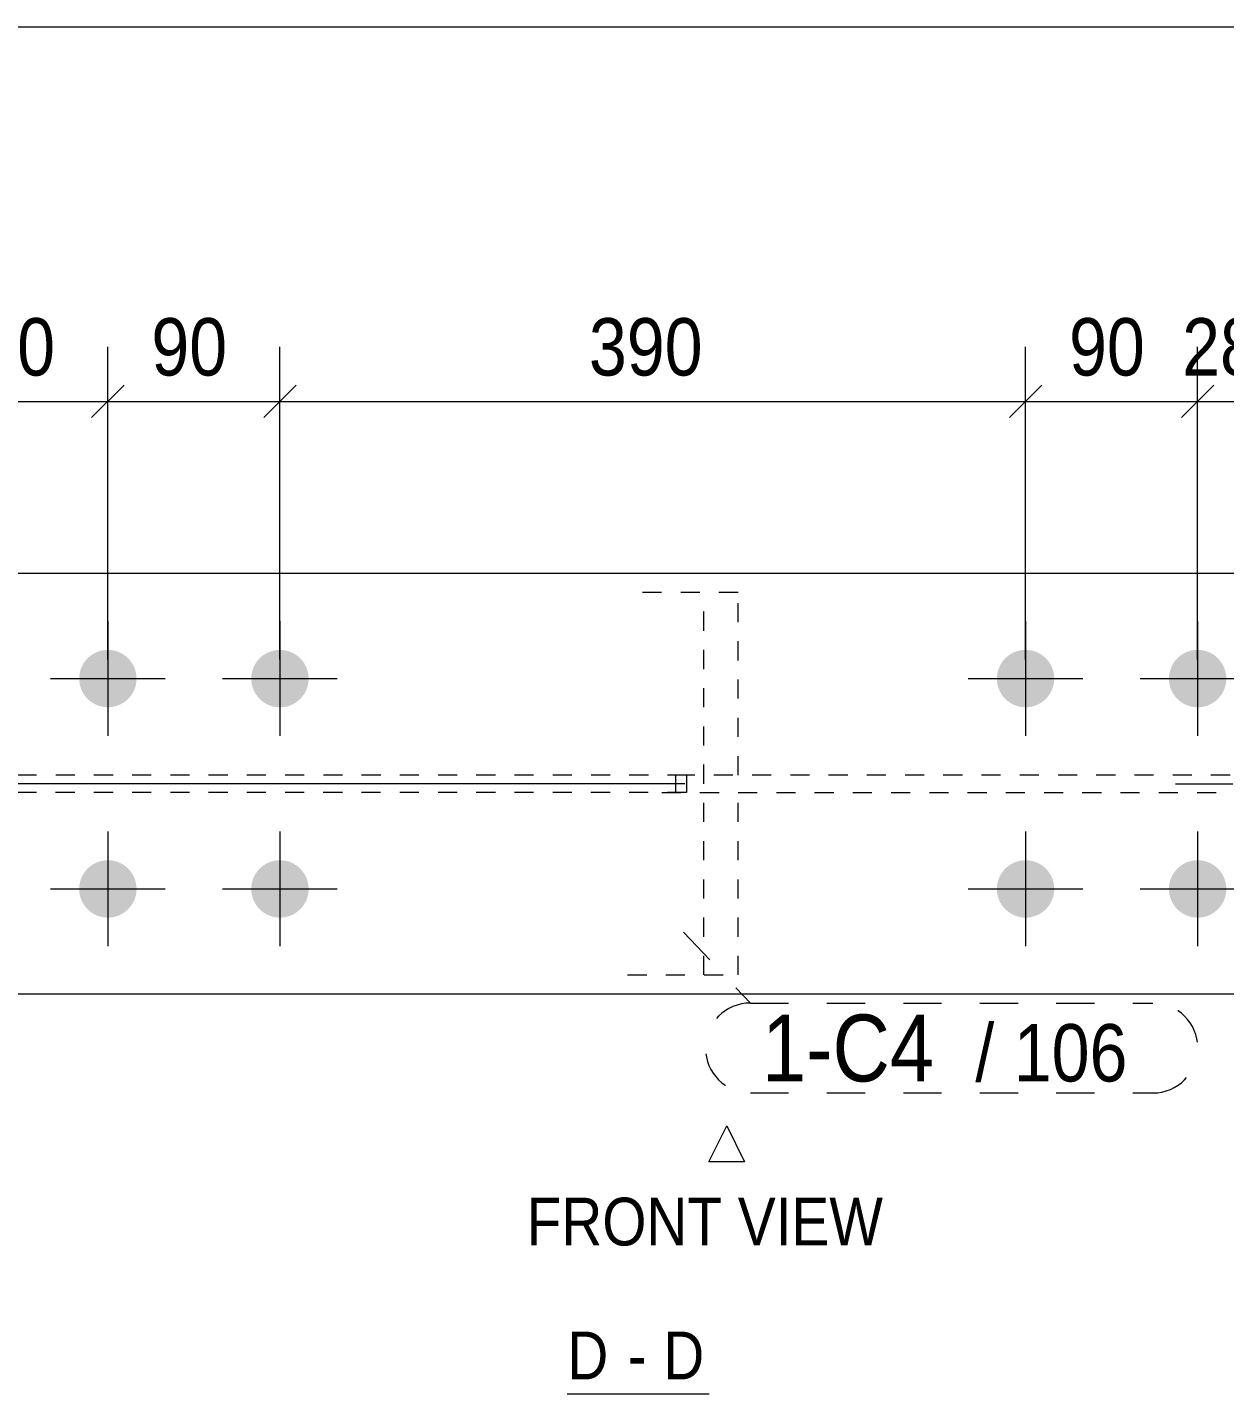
# Model space of a CAD drawing. Header units: millimetres. Extents: x 2 to 579, y 1 to 825.
# Drawn here: x 228.1 to 290.7, y 753.5 to 825 of the extents above; entities that cross this region are included whole.
import ezdxf

# ---------------------------------------------------------------- set-up
doc = ezdxf.new("R2010")
doc.units = ezdxf.units.MM
for name, pattern in [('XKITLINE00', [0]), ('XKITLINE01', [4, 1, -1, 1, -1]), ('XKITLINE02', [4, 2, -2]), ('XKITLINE03', [6, 3, -1, 1, -1])]:
    doc.linetypes.add(name, pattern=pattern)
for name, color, linetype, lineweight in [('Bolt', 3, 'Continuous', 0), ('Dimensions', 7, 'Continuous', 0), ('DrawingSheet', 5, 'Continuous', 0), ('OtherObjectType', 7, 'Continuous', 0), ('Part', 2, 'Continuous', 0), ('PartMark', 7, 'Continuous', 0)]:
    doc.layers.add(name, color=color, linetype=linetype, lineweight=lineweight)
doc.styles.add('ARIAL', font='ARIAL.TTF')

# ---------------------------------------------------------------- blocks, each defined once
blk = doc.blocks.new('*A59')
at = {"layer": 'Bolt'}
for points in [[(232.354, 792.439), (232.39, 792.438), (232.427, 792.436), (232.464, 792.433), (232.5, 792.429), (232.537, 792.424), (232.573, 792.418), (232.609, 792.411), (232.645, 792.403), (232.681, 792.395), (232.717, 792.386), (232.752, 792.375), (232.787, 792.364), (232.822, 792.352), (232.857, 792.339), (232.891, 792.326), (232.925, 792.311), (232.958, 792.296), (232.991, 792.28), (233.024, 792.263), (233.056, 792.245), (233.088, 792.226), (233.119, 792.207), (233.15, 792.187), (233.18, 792.166), (233.21, 792.145), (233.24, 792.122), (233.268, 792.099), (233.296, 792.076), (233.324, 792.051), (233.351, 792.026), (233.377, 792.001), (233.403, 791.974), (233.428, 791.947), (233.453, 791.92), (233.476, 791.891), (233.499, 791.863), (233.522, 791.833), (233.543, 791.804), (233.564, 791.773), (233.584, 791.742), (233.603, 791.711), (233.622, 791.679), (233.64, 791.647), (233.657, 791.614), (233.673, 791.581), (233.688, 791.548), (233.703, 791.514), (233.716, 791.48), (233.729, 791.445), (233.741, 791.41), (233.752, 791.375), (233.762, 791.34), (233.772, 791.304), (233.78, 791.268), (233.788, 791.232), (233.795, 791.196), (233.801, 791.16), (233.805, 791.123), (233.81, 791.087), (233.813, 791.05), (233.815, 791.013), (233.816, 790.977), (233.817, 790.94), (233.816, 790.903), (233.815, 790.866), (233.813, 790.829), (233.81, 790.793), (233.805, 790.756), (233.801, 790.72), (233.795, 790.683), (233.788, 790.647), (233.78, 790.611), (233.772, 790.575), (233.762, 790.54), (233.752, 790.504), (233.741, 790.469), (233.729, 790.435), (233.716, 790.4), (233.703, 790.366), (233.688, 790.332), (233.673, 790.299), (233.657, 790.265), (233.64, 790.233), (233.622, 790.2), (233.603, 790.169), (233.584, 790.137), (233.564, 790.106), (233.543, 790.076), (233.522, 790.046), (233.499, 790.017), (233.476, 789.988), (233.453, 789.96), (233.428, 789.933), (233.403, 789.906), (233.377, 789.879), (233.351, 789.853), (233.324, 789.828), (233.296, 789.804), (233.268, 789.78), (233.24, 789.757), (233.21, 789.735), (233.18, 789.713), (233.15, 789.693), (233.119, 789.673), (233.088, 789.653), (233.056, 789.635), (233.024, 789.617), (232.991, 789.6), (232.958, 789.584), (232.925, 789.569), (232.891, 789.554), (232.857, 789.54), (232.822, 789.528), (232.787, 789.516), (232.752, 789.504), (232.717, 789.494), (232.681, 789.485), (232.645, 789.476), (232.609, 789.469), (232.573, 789.462), (232.537, 789.456), (232.5, 789.451), (232.464, 789.447), (232.427, 789.444), (232.39, 789.442), (232.354, 789.44), (232.317, 789.44), (232.28, 789.44), (232.243, 789.442), (232.206, 789.444), (232.17, 789.447), (232.133, 789.451), (232.097, 789.456), (232.06, 789.462), (232.024, 789.469), (231.988, 789.476), (231.952, 789.485), (231.917, 789.494), (231.881, 789.504), (231.846, 789.516), (231.811, 789.528), (231.777, 789.54), (231.743, 789.554), (231.709, 789.569), (231.675, 789.584), (231.642, 789.6), (231.61, 789.617), (231.577, 789.635), (231.546, 789.653), (231.514, 789.673), (231.483, 789.693), (231.453, 789.713), (231.423, 789.735), (231.394, 789.757), (231.365, 789.78), (231.337, 789.804), (231.309, 789.828), (231.282, 789.853), (231.256, 789.879), (231.23, 789.906), (231.205, 789.933), (231.181, 789.96), (231.157, 789.988), (231.134, 790.017), (231.112, 790.046), (231.09, 790.076), (231.07, 790.106), (231.049, 790.137), (231.03, 790.169), (231.012, 790.2), (230.994, 790.233), (230.977, 790.265), (230.961, 790.299), (230.945, 790.332), (230.931, 790.366), (230.917, 790.4), (230.904, 790.435), (230.892, 790.469), (230.881, 790.504), (230.871, 790.54), (230.862, 790.575), (230.853, 790.611), (230.846, 790.647), (230.839, 790.683), (230.833, 790.72), (230.828, 790.756), (230.824, 790.793), (230.821, 790.829), (230.819, 790.866), (230.817, 790.903), (230.817, 790.94), (230.817, 790.977), (230.819, 791.013), (230.821, 791.05), (230.824, 791.087), (230.828, 791.123), (230.833, 791.16), (230.839, 791.196), (230.846, 791.232), (230.853, 791.268), (230.862, 791.304), (230.871, 791.34), (230.881, 791.375), (230.892, 791.41), (230.904, 791.445), (230.917, 791.48), (230.931, 791.514), (230.945, 791.548), (230.961, 791.581), (230.977, 791.614), (230.994, 791.647), (231.012, 791.679), (231.03, 791.711), (231.049, 791.742), (231.07, 791.773), (231.09, 791.804), (231.112, 791.833), (231.134, 791.863), (231.157, 791.891), (231.181, 791.92), (231.205, 791.947), (231.23, 791.974), (231.256, 792.001), (231.282, 792.026), (231.309, 792.051), (231.337, 792.076), (231.365, 792.099), (231.394, 792.122), (231.423, 792.145), (231.453, 792.166), (231.483, 792.187), (231.514, 792.207), (231.546, 792.226), (231.577, 792.245), (231.61, 792.263), (231.642, 792.28), (231.675, 792.296), (231.709, 792.311), (231.743, 792.326), (231.777, 792.339), (231.811, 792.352), (231.846, 792.364), (231.881, 792.375), (231.917, 792.386), (231.952, 792.395), (231.988, 792.403), (232.024, 792.411), (232.06, 792.418), (232.097, 792.424), (232.133, 792.429), (232.17, 792.433), (232.206, 792.436), (232.243, 792.438), (232.28, 792.439), (232.317, 792.44)], [(241.354, 792.439), (241.39, 792.438), (241.427, 792.436), (241.464, 792.433), (241.5, 792.429), (241.537, 792.424), (241.573, 792.418), (241.609, 792.411), (241.645, 792.403), (241.681, 792.395), (241.717, 792.386), (241.752, 792.375), (241.787, 792.364), (241.822, 792.352), (241.857, 792.339), (241.891, 792.326), (241.925, 792.311), (241.958, 792.296), (241.991, 792.28), (242.024, 792.263), (242.056, 792.245), (242.088, 792.226), (242.119, 792.207), (242.15, 792.187), (242.18, 792.166), (242.21, 792.145), (242.24, 792.122), (242.268, 792.099), (242.296, 792.076), (242.324, 792.051), (242.351, 792.026), (242.377, 792.001), (242.403, 791.974), (242.428, 791.947), (242.453, 791.92), (242.476, 791.891), (242.499, 791.863), (242.522, 791.833), (242.543, 791.804), (242.564, 791.773), (242.584, 791.742), (242.603, 791.711), (242.622, 791.679), (242.64, 791.647), (242.657, 791.614), (242.673, 791.581), (242.688, 791.548), (242.703, 791.514), (242.716, 791.48), (242.729, 791.445), (242.741, 791.41), (242.752, 791.375), (242.762, 791.34), (242.772, 791.304), (242.78, 791.268), (242.788, 791.232), (242.795, 791.196), (242.801, 791.16), (242.805, 791.123), (242.81, 791.087), (242.813, 791.05), (242.815, 791.013), (242.816, 790.977), (242.817, 790.94), (242.816, 790.903), (242.815, 790.866), (242.813, 790.829), (242.81, 790.793), (242.805, 790.756), (242.801, 790.72), (242.795, 790.683), (242.788, 790.647), (242.78, 790.611), (242.772, 790.575), (242.762, 790.54), (242.752, 790.504), (242.741, 790.469), (242.729, 790.435), (242.716, 790.4), (242.703, 790.366), (242.688, 790.332), (242.673, 790.299), (242.657, 790.265), (242.64, 790.233), (242.622, 790.2), (242.603, 790.169), (242.584, 790.137), (242.564, 790.106), (242.543, 790.076), (242.522, 790.046), (242.499, 790.017), (242.476, 789.988), (242.453, 789.96), (242.428, 789.933), (242.403, 789.906), (242.377, 789.879), (242.351, 789.853), (242.324, 789.828), (242.296, 789.804), (242.268, 789.78), (242.24, 789.757), (242.21, 789.735), (242.18, 789.713), (242.15, 789.693), (242.119, 789.673), (242.088, 789.653), (242.056, 789.635), (242.024, 789.617), (241.991, 789.6), (241.958, 789.584), (241.925, 789.569), (241.891, 789.554), (241.857, 789.54), (241.822, 789.528), (241.787, 789.516), (241.752, 789.504), (241.717, 789.494), (241.681, 789.485), (241.645, 789.476), (241.609, 789.469), (241.573, 789.462), (241.537, 789.456), (241.5, 789.451), (241.464, 789.447), (241.427, 789.444), (241.39, 789.442), (241.354, 789.44), (241.317, 789.44), (241.28, 789.44), (241.243, 789.442), (241.206, 789.444), (241.17, 789.447), (241.133, 789.451), (241.097, 789.456), (241.06, 789.462), (241.024, 789.469), (240.988, 789.476), (240.952, 789.485), (240.917, 789.494), (240.881, 789.504), (240.846, 789.516), (240.811, 789.528), (240.777, 789.54), (240.743, 789.554), (240.709, 789.569), (240.675, 789.584), (240.642, 789.6), (240.61, 789.617), (240.577, 789.635), (240.546, 789.653), (240.514, 789.673), (240.483, 789.693), (240.453, 789.713), (240.423, 789.735), (240.394, 789.757), (240.365, 789.78), (240.337, 789.804), (240.309, 789.828), (240.282, 789.853), (240.256, 789.879), (240.23, 789.906), (240.205, 789.933), (240.181, 789.96), (240.157, 789.988), (240.134, 790.017), (240.112, 790.046), (240.09, 790.076), (240.07, 790.106), (240.049, 790.137), (240.03, 790.169), (240.012, 790.2), (239.994, 790.233), (239.977, 790.265), (239.961, 790.299), (239.945, 790.332), (239.931, 790.366), (239.917, 790.4), (239.904, 790.435), (239.892, 790.469), (239.881, 790.504), (239.871, 790.54), (239.862, 790.575), (239.853, 790.611), (239.846, 790.647), (239.839, 790.683), (239.833, 790.72), (239.828, 790.756), (239.824, 790.793), (239.821, 790.829), (239.819, 790.866), (239.817, 790.903), (239.817, 790.94), (239.817, 790.977), (239.819, 791.013), (239.821, 791.05), (239.824, 791.087), (239.828, 791.123), (239.833, 791.16), (239.839, 791.196), (239.846, 791.232), (239.853, 791.268), (239.862, 791.304), (239.871, 791.34), (239.881, 791.375), (239.892, 791.41), (239.904, 791.445), (239.917, 791.48), (239.931, 791.514), (239.945, 791.548), (239.961, 791.581), (239.977, 791.614), (239.994, 791.647), (240.012, 791.679), (240.03, 791.711), (240.049, 791.742), (240.07, 791.773), (240.09, 791.804), (240.112, 791.833), (240.134, 791.863), (240.157, 791.891), (240.181, 791.92), (240.205, 791.947), (240.23, 791.974), (240.256, 792.001), (240.282, 792.026), (240.309, 792.051), (240.337, 792.076), (240.365, 792.099), (240.394, 792.122), (240.423, 792.145), (240.453, 792.166), (240.483, 792.187), (240.514, 792.207), (240.546, 792.226), (240.577, 792.245), (240.61, 792.263), (240.642, 792.28), (240.675, 792.296), (240.709, 792.311), (240.743, 792.326), (240.777, 792.339), (240.811, 792.352), (240.846, 792.364), (240.881, 792.375), (240.917, 792.386), (240.952, 792.395), (240.988, 792.403), (241.024, 792.411), (241.06, 792.418), (241.097, 792.424), (241.133, 792.429), (241.17, 792.433), (241.206, 792.436), (241.243, 792.438), (241.28, 792.439), (241.317, 792.44)], [(280.354, 792.439), (280.39, 792.438), (280.427, 792.436), (280.464, 792.433), (280.5, 792.429), (280.537, 792.424), (280.573, 792.418), (280.609, 792.411), (280.645, 792.403), (280.681, 792.395), (280.717, 792.386), (280.752, 792.375), (280.787, 792.364), (280.822, 792.352), (280.857, 792.339), (280.891, 792.326), (280.925, 792.311), (280.958, 792.296), (280.991, 792.28), (281.024, 792.263), (281.056, 792.245), (281.088, 792.226), (281.119, 792.207), (281.15, 792.187), (281.18, 792.166), (281.21, 792.145), (281.24, 792.122), (281.268, 792.099), (281.296, 792.076), (281.324, 792.051), (281.351, 792.026), (281.377, 792.001), (281.403, 791.974), (281.428, 791.947), (281.453, 791.92), (281.476, 791.891), (281.499, 791.863), (281.522, 791.833), (281.543, 791.804), (281.564, 791.773), (281.584, 791.742), (281.603, 791.711), (281.622, 791.679), (281.64, 791.647), (281.657, 791.614), (281.673, 791.581), (281.688, 791.548), (281.703, 791.514), (281.716, 791.48), (281.729, 791.445), (281.741, 791.41), (281.752, 791.375), (281.762, 791.34), (281.772, 791.304), (281.78, 791.268), (281.788, 791.232), (281.795, 791.196), (281.801, 791.16), (281.805, 791.123), (281.81, 791.087), (281.813, 791.05), (281.815, 791.013), (281.816, 790.977), (281.817, 790.94), (281.816, 790.903), (281.815, 790.866), (281.813, 790.829), (281.81, 790.793), (281.805, 790.756), (281.801, 790.72), (281.795, 790.683), (281.788, 790.647), (281.78, 790.611), (281.772, 790.575), (281.762, 790.54), (281.752, 790.504), (281.741, 790.469), (281.729, 790.435), (281.716, 790.4), (281.703, 790.366), (281.688, 790.332), (281.673, 790.299), (281.657, 790.265), (281.64, 790.233), (281.622, 790.2), (281.603, 790.169), (281.584, 790.137), (281.564, 790.106), (281.543, 790.076), (281.522, 790.046), (281.499, 790.017), (281.476, 789.988), (281.453, 789.96), (281.428, 789.933), (281.403, 789.906), (281.377, 789.879), (281.351, 789.853), (281.324, 789.828), (281.296, 789.804), (281.268, 789.78), (281.24, 789.757), (281.21, 789.735), (281.18, 789.713), (281.15, 789.693), (281.119, 789.673), (281.088, 789.653), (281.056, 789.635), (281.024, 789.617), (280.991, 789.6), (280.958, 789.584), (280.925, 789.569), (280.891, 789.554), (280.857, 789.54), (280.822, 789.528), (280.787, 789.516), (280.752, 789.504), (280.717, 789.494), (280.681, 789.485), (280.645, 789.476), (280.609, 789.469), (280.573, 789.462), (280.537, 789.456), (280.5, 789.451), (280.464, 789.447), (280.427, 789.444), (280.39, 789.442), (280.354, 789.44), (280.317, 789.44), (280.28, 789.44), (280.243, 789.442), (280.206, 789.444), (280.17, 789.447), (280.133, 789.451), (280.097, 789.456), (280.06, 789.462), (280.024, 789.469), (279.988, 789.476), (279.952, 789.485), (279.917, 789.494), (279.881, 789.504), (279.846, 789.516), (279.811, 789.528), (279.777, 789.54), (279.743, 789.554), (279.709, 789.569), (279.675, 789.584), (279.642, 789.6), (279.61, 789.617), (279.577, 789.635), (279.546, 789.653), (279.514, 789.673), (279.483, 789.693), (279.453, 789.713), (279.423, 789.735), (279.394, 789.757), (279.365, 789.78), (279.337, 789.804), (279.309, 789.828), (279.282, 789.853), (279.256, 789.879), (279.23, 789.906), (279.205, 789.933), (279.181, 789.96), (279.157, 789.988), (279.134, 790.017), (279.112, 790.046), (279.09, 790.076), (279.07, 790.106), (279.049, 790.137), (279.03, 790.169), (279.012, 790.2), (278.994, 790.233), (278.977, 790.265), (278.961, 790.299), (278.945, 790.332), (278.931, 790.366), (278.917, 790.4), (278.904, 790.435), (278.892, 790.469), (278.881, 790.504), (278.871, 790.54), (278.862, 790.575), (278.853, 790.611), (278.846, 790.647), (278.839, 790.683), (278.833, 790.72), (278.828, 790.756), (278.824, 790.793), (278.821, 790.829), (278.819, 790.866), (278.817, 790.903), (278.817, 790.94), (278.817, 790.977), (278.819, 791.013), (278.821, 791.05), (278.824, 791.087), (278.828, 791.123), (278.833, 791.16), (278.839, 791.196), (278.846, 791.232), (278.853, 791.268), (278.862, 791.304), (278.871, 791.34), (278.881, 791.375), (278.892, 791.41), (278.904, 791.445), (278.917, 791.48), (278.931, 791.514), (278.945, 791.548), (278.961, 791.581), (278.977, 791.614), (278.994, 791.647), (279.012, 791.679), (279.03, 791.711), (279.049, 791.742), (279.07, 791.773), (279.09, 791.804), (279.112, 791.833), (279.134, 791.863), (279.157, 791.891), (279.181, 791.92), (279.205, 791.947), (279.23, 791.974), (279.256, 792.001), (279.282, 792.026), (279.309, 792.051), (279.337, 792.076), (279.365, 792.099), (279.394, 792.122), (279.423, 792.145), (279.453, 792.166), (279.483, 792.187), (279.514, 792.207), (279.546, 792.226), (279.577, 792.245), (279.61, 792.263), (279.642, 792.28), (279.675, 792.296), (279.709, 792.311), (279.743, 792.326), (279.777, 792.339), (279.811, 792.352), (279.846, 792.364), (279.881, 792.375), (279.917, 792.386), (279.952, 792.395), (279.988, 792.403), (280.024, 792.411), (280.06, 792.418), (280.097, 792.424), (280.133, 792.429), (280.17, 792.433), (280.206, 792.436), (280.243, 792.438), (280.28, 792.439), (280.317, 792.44)], [(289.354, 792.439), (289.39, 792.438), (289.427, 792.436), (289.464, 792.433), (289.5, 792.429), (289.537, 792.424), (289.573, 792.418), (289.609, 792.411), (289.645, 792.403), (289.681, 792.395), (289.717, 792.386), (289.752, 792.375), (289.787, 792.364), (289.822, 792.352), (289.857, 792.339), (289.891, 792.326), (289.925, 792.311), (289.958, 792.296), (289.991, 792.28), (290.024, 792.263), (290.056, 792.245), (290.088, 792.226), (290.119, 792.207), (290.15, 792.187), (290.18, 792.166), (290.21, 792.145), (290.24, 792.122), (290.268, 792.099), (290.296, 792.076), (290.324, 792.051), (290.351, 792.026), (290.377, 792.001), (290.403, 791.974), (290.428, 791.947), (290.453, 791.92), (290.476, 791.891), (290.499, 791.863), (290.522, 791.833), (290.543, 791.804), (290.564, 791.773), (290.584, 791.742), (290.603, 791.711), (290.622, 791.679), (290.64, 791.647), (290.657, 791.614), (290.673, 791.581), (290.688, 791.548), (290.703, 791.514), (290.716, 791.48), (290.729, 791.445), (290.741, 791.41), (290.752, 791.375), (290.762, 791.34), (290.772, 791.304), (290.78, 791.268), (290.788, 791.232), (290.795, 791.196), (290.801, 791.16), (290.805, 791.123), (290.81, 791.087), (290.813, 791.05), (290.815, 791.013), (290.816, 790.977), (290.817, 790.94), (290.816, 790.903), (290.815, 790.866), (290.813, 790.829), (290.81, 790.793), (290.805, 790.756), (290.801, 790.72), (290.795, 790.683), (290.788, 790.647), (290.78, 790.611), (290.772, 790.575), (290.762, 790.54), (290.752, 790.504), (290.741, 790.469), (290.729, 790.435), (290.716, 790.4), (290.703, 790.366), (290.688, 790.332), (290.673, 790.299), (290.657, 790.265), (290.64, 790.233), (290.622, 790.2), (290.603, 790.169), (290.584, 790.137), (290.564, 790.106), (290.543, 790.076), (290.522, 790.046), (290.499, 790.017), (290.476, 789.988), (290.453, 789.96), (290.428, 789.933), (290.403, 789.906), (290.377, 789.879), (290.351, 789.853), (290.324, 789.828), (290.296, 789.804), (290.268, 789.78), (290.24, 789.757), (290.21, 789.735), (290.18, 789.713), (290.15, 789.693), (290.119, 789.673), (290.088, 789.653), (290.056, 789.635), (290.024, 789.617), (289.991, 789.6), (289.958, 789.584), (289.925, 789.569), (289.891, 789.554), (289.857, 789.54), (289.822, 789.528), (289.787, 789.516), (289.752, 789.504), (289.717, 789.494), (289.681, 789.485), (289.645, 789.476), (289.609, 789.469), (289.573, 789.462), (289.537, 789.456), (289.5, 789.451), (289.464, 789.447), (289.427, 789.444), (289.39, 789.442), (289.354, 789.44), (289.317, 789.44), (289.28, 789.44), (289.243, 789.442), (289.206, 789.444), (289.17, 789.447), (289.133, 789.451), (289.097, 789.456), (289.06, 789.462), (289.024, 789.469), (288.988, 789.476), (288.952, 789.485), (288.917, 789.494), (288.881, 789.504), (288.846, 789.516), (288.811, 789.528), (288.777, 789.54), (288.743, 789.554), (288.709, 789.569), (288.675, 789.584), (288.642, 789.6), (288.61, 789.617), (288.577, 789.635), (288.546, 789.653), (288.514, 789.673), (288.483, 789.693), (288.453, 789.713), (288.423, 789.735), (288.394, 789.757), (288.365, 789.78), (288.337, 789.804), (288.309, 789.828), (288.282, 789.853), (288.256, 789.879), (288.23, 789.906), (288.205, 789.933), (288.181, 789.96), (288.157, 789.988), (288.134, 790.017), (288.112, 790.046), (288.09, 790.076), (288.07, 790.106), (288.049, 790.137), (288.03, 790.169), (288.012, 790.2), (287.994, 790.233), (287.977, 790.265), (287.961, 790.299), (287.945, 790.332), (287.931, 790.366), (287.917, 790.4), (287.904, 790.435), (287.892, 790.469), (287.881, 790.504), (287.871, 790.54), (287.862, 790.575), (287.853, 790.611), (287.846, 790.647), (287.839, 790.683), (287.833, 790.72), (287.828, 790.756), (287.824, 790.793), (287.821, 790.829), (287.819, 790.866), (287.817, 790.903), (287.817, 790.94), (287.817, 790.977), (287.819, 791.013), (287.821, 791.05), (287.824, 791.087), (287.828, 791.123), (287.833, 791.16), (287.839, 791.196), (287.846, 791.232), (287.853, 791.268), (287.862, 791.304), (287.871, 791.34), (287.881, 791.375), (287.892, 791.41), (287.904, 791.445), (287.917, 791.48), (287.931, 791.514), (287.945, 791.548), (287.961, 791.581), (287.977, 791.614), (287.994, 791.647), (288.012, 791.679), (288.03, 791.711), (288.049, 791.742), (288.07, 791.773), (288.09, 791.804), (288.112, 791.833), (288.134, 791.863), (288.157, 791.891), (288.181, 791.92), (288.205, 791.947), (288.23, 791.974), (288.256, 792.001), (288.282, 792.026), (288.309, 792.051), (288.337, 792.076), (288.365, 792.099), (288.394, 792.122), (288.423, 792.145), (288.453, 792.166), (288.483, 792.187), (288.514, 792.207), (288.546, 792.226), (288.577, 792.245), (288.61, 792.263), (288.642, 792.28), (288.675, 792.296), (288.709, 792.311), (288.743, 792.326), (288.777, 792.339), (288.811, 792.352), (288.846, 792.364), (288.881, 792.375), (288.917, 792.386), (288.952, 792.395), (288.988, 792.403), (289.024, 792.411), (289.06, 792.418), (289.097, 792.424), (289.133, 792.429), (289.17, 792.433), (289.206, 792.436), (289.243, 792.438), (289.28, 792.439), (289.317, 792.44)], [(232.354, 781.439), (232.39, 781.438), (232.427, 781.436), (232.464, 781.433), (232.5, 781.429), (232.537, 781.424), (232.573, 781.418), (232.609, 781.411), (232.645, 781.403), (232.681, 781.395), (232.717, 781.386), (232.752, 781.375), (232.787, 781.364), (232.822, 781.352), (232.857, 781.339), (232.891, 781.326), (232.925, 781.311), (232.958, 781.296), (232.991, 781.28), (233.024, 781.263), (233.056, 781.245), (233.088, 781.226), (233.119, 781.207), (233.15, 781.187), (233.18, 781.166), (233.21, 781.145), (233.24, 781.122), (233.268, 781.099), (233.296, 781.076), (233.324, 781.051), (233.351, 781.026), (233.377, 781.001), (233.403, 780.974), (233.428, 780.947), (233.453, 780.92), (233.476, 780.891), (233.499, 780.863), (233.522, 780.833), (233.543, 780.804), (233.564, 780.773), (233.584, 780.742), (233.603, 780.711), (233.622, 780.679), (233.64, 780.647), (233.657, 780.614), (233.673, 780.581), (233.688, 780.548), (233.703, 780.514), (233.716, 780.48), (233.729, 780.445), (233.741, 780.41), (233.752, 780.375), (233.762, 780.34), (233.772, 780.304), (233.78, 780.268), (233.788, 780.232), (233.795, 780.196), (233.801, 780.16), (233.805, 780.123), (233.81, 780.087), (233.813, 780.05), (233.815, 780.013), (233.816, 779.977), (233.817, 779.94), (233.816, 779.903), (233.815, 779.866), (233.813, 779.829), (233.81, 779.793), (233.805, 779.756), (233.801, 779.72), (233.795, 779.683), (233.788, 779.647), (233.78, 779.611), (233.772, 779.575), (233.762, 779.54), (233.752, 779.504), (233.741, 779.469), (233.729, 779.435), (233.716, 779.4), (233.703, 779.366), (233.688, 779.332), (233.673, 779.299), (233.657, 779.265), (233.64, 779.233), (233.622, 779.2), (233.603, 779.169), (233.584, 779.137), (233.564, 779.106), (233.543, 779.076), (233.522, 779.046), (233.499, 779.017), (233.476, 778.988), (233.453, 778.96), (233.428, 778.933), (233.403, 778.906), (233.377, 778.879), (233.351, 778.853), (233.324, 778.828), (233.296, 778.804), (233.268, 778.78), (233.24, 778.757), (233.21, 778.735), (233.18, 778.713), (233.15, 778.693), (233.119, 778.673), (233.088, 778.653), (233.056, 778.635), (233.024, 778.617), (232.991, 778.6), (232.958, 778.584), (232.925, 778.569), (232.891, 778.554), (232.857, 778.54), (232.822, 778.528), (232.787, 778.516), (232.752, 778.504), (232.717, 778.494), (232.681, 778.485), (232.645, 778.476), (232.609, 778.469), (232.573, 778.462), (232.537, 778.456), (232.5, 778.451), (232.464, 778.447), (232.427, 778.444), (232.39, 778.442), (232.354, 778.44), (232.317, 778.44), (232.28, 778.44), (232.243, 778.442), (232.206, 778.444), (232.17, 778.447), (232.133, 778.451), (232.097, 778.456), (232.06, 778.462), (232.024, 778.469), (231.988, 778.476), (231.952, 778.485), (231.917, 778.494), (231.881, 778.504), (231.846, 778.516), (231.811, 778.528), (231.777, 778.54), (231.743, 778.554), (231.709, 778.569), (231.675, 778.584), (231.642, 778.6), (231.61, 778.617), (231.577, 778.635), (231.546, 778.653), (231.514, 778.673), (231.483, 778.693), (231.453, 778.713), (231.423, 778.735), (231.394, 778.757), (231.365, 778.78), (231.337, 778.804), (231.309, 778.828), (231.282, 778.853), (231.256, 778.879), (231.23, 778.906), (231.205, 778.933), (231.181, 778.96), (231.157, 778.988), (231.134, 779.017), (231.112, 779.046), (231.09, 779.076), (231.07, 779.106), (231.049, 779.137), (231.03, 779.169), (231.012, 779.2), (230.994, 779.233), (230.977, 779.265), (230.961, 779.299), (230.945, 779.332), (230.931, 779.366), (230.917, 779.4), (230.904, 779.435), (230.892, 779.469), (230.881, 779.504), (230.871, 779.54), (230.862, 779.575), (230.853, 779.611), (230.846, 779.647), (230.839, 779.683), (230.833, 779.72), (230.828, 779.756), (230.824, 779.793), (230.821, 779.829), (230.819, 779.866), (230.817, 779.903), (230.817, 779.94), (230.817, 779.977), (230.819, 780.013), (230.821, 780.05), (230.824, 780.087), (230.828, 780.123), (230.833, 780.16), (230.839, 780.196), (230.846, 780.232), (230.853, 780.268), (230.862, 780.304), (230.871, 780.34), (230.881, 780.375), (230.892, 780.41), (230.904, 780.445), (230.917, 780.48), (230.931, 780.514), (230.945, 780.548), (230.961, 780.581), (230.977, 780.614), (230.994, 780.647), (231.012, 780.679), (231.03, 780.711), (231.049, 780.742), (231.07, 780.773), (231.09, 780.804), (231.112, 780.833), (231.134, 780.863), (231.157, 780.891), (231.181, 780.92), (231.205, 780.947), (231.23, 780.974), (231.256, 781.001), (231.282, 781.026), (231.309, 781.051), (231.337, 781.076), (231.365, 781.099), (231.394, 781.122), (231.423, 781.145), (231.453, 781.166), (231.483, 781.187), (231.514, 781.207), (231.546, 781.226), (231.577, 781.245), (231.61, 781.263), (231.642, 781.28), (231.675, 781.296), (231.709, 781.311), (231.743, 781.326), (231.777, 781.339), (231.811, 781.352), (231.846, 781.364), (231.881, 781.375), (231.917, 781.386), (231.952, 781.395), (231.988, 781.403), (232.024, 781.411), (232.06, 781.418), (232.097, 781.424), (232.133, 781.429), (232.17, 781.433), (232.206, 781.436), (232.243, 781.438), (232.28, 781.439), (232.317, 781.44)], [(241.354, 781.439), (241.39, 781.438), (241.427, 781.436), (241.464, 781.433), (241.5, 781.429), (241.537, 781.424), (241.573, 781.418), (241.609, 781.411), (241.645, 781.403), (241.681, 781.395), (241.717, 781.386), (241.752, 781.375), (241.787, 781.364), (241.822, 781.352), (241.857, 781.339), (241.891, 781.326), (241.925, 781.311), (241.958, 781.296), (241.991, 781.28), (242.024, 781.263), (242.056, 781.245), (242.088, 781.226), (242.119, 781.207), (242.15, 781.187), (242.18, 781.166), (242.21, 781.145), (242.24, 781.122), (242.268, 781.099), (242.296, 781.076), (242.324, 781.051), (242.351, 781.026), (242.377, 781.001), (242.403, 780.974), (242.428, 780.947), (242.453, 780.92), (242.476, 780.891), (242.499, 780.863), (242.522, 780.833), (242.543, 780.804), (242.564, 780.773), (242.584, 780.742), (242.603, 780.711), (242.622, 780.679), (242.64, 780.647), (242.657, 780.614), (242.673, 780.581), (242.688, 780.548), (242.703, 780.514), (242.716, 780.48), (242.729, 780.445), (242.741, 780.41), (242.752, 780.375), (242.762, 780.34), (242.772, 780.304), (242.78, 780.268), (242.788, 780.232), (242.795, 780.196), (242.801, 780.16), (242.805, 780.123), (242.81, 780.087), (242.813, 780.05), (242.815, 780.013), (242.816, 779.977), (242.817, 779.94), (242.816, 779.903), (242.815, 779.866), (242.813, 779.829), (242.81, 779.793), (242.805, 779.756), (242.801, 779.72), (242.795, 779.683), (242.788, 779.647), (242.78, 779.611), (242.772, 779.575), (242.762, 779.54), (242.752, 779.504), (242.741, 779.469), (242.729, 779.435), (242.716, 779.4), (242.703, 779.366), (242.688, 779.332), (242.673, 779.299), (242.657, 779.265), (242.64, 779.233), (242.622, 779.2), (242.603, 779.169), (242.584, 779.137), (242.564, 779.106), (242.543, 779.076), (242.522, 779.046), (242.499, 779.017), (242.476, 778.988), (242.453, 778.96), (242.428, 778.933), (242.403, 778.906), (242.377, 778.879), (242.351, 778.853), (242.324, 778.828), (242.296, 778.804), (242.268, 778.78), (242.24, 778.757), (242.21, 778.735), (242.18, 778.713), (242.15, 778.693), (242.119, 778.673), (242.088, 778.653), (242.056, 778.635), (242.024, 778.617), (241.991, 778.6), (241.958, 778.584), (241.925, 778.569), (241.891, 778.554), (241.857, 778.54), (241.822, 778.528), (241.787, 778.516), (241.752, 778.504), (241.717, 778.494), (241.681, 778.485), (241.645, 778.476), (241.609, 778.469), (241.573, 778.462), (241.537, 778.456), (241.5, 778.451), (241.464, 778.447), (241.427, 778.444), (241.39, 778.442), (241.354, 778.44), (241.317, 778.44), (241.28, 778.44), (241.243, 778.442), (241.206, 778.444), (241.17, 778.447), (241.133, 778.451), (241.097, 778.456), (241.06, 778.462), (241.024, 778.469), (240.988, 778.476), (240.952, 778.485), (240.917, 778.494), (240.881, 778.504), (240.846, 778.516), (240.811, 778.528), (240.777, 778.54), (240.743, 778.554), (240.709, 778.569), (240.675, 778.584), (240.642, 778.6), (240.61, 778.617), (240.577, 778.635), (240.546, 778.653), (240.514, 778.673), (240.483, 778.693), (240.453, 778.713), (240.423, 778.735), (240.394, 778.757), (240.365, 778.78), (240.337, 778.804), (240.309, 778.828), (240.282, 778.853), (240.256, 778.879), (240.23, 778.906), (240.205, 778.933), (240.181, 778.96), (240.157, 778.988), (240.134, 779.017), (240.112, 779.046), (240.09, 779.076), (240.07, 779.106), (240.049, 779.137), (240.03, 779.169), (240.012, 779.2), (239.994, 779.233), (239.977, 779.265), (239.961, 779.299), (239.945, 779.332), (239.931, 779.366), (239.917, 779.4), (239.904, 779.435), (239.892, 779.469), (239.881, 779.504), (239.871, 779.54), (239.862, 779.575), (239.853, 779.611), (239.846, 779.647), (239.839, 779.683), (239.833, 779.72), (239.828, 779.756), (239.824, 779.793), (239.821, 779.829), (239.819, 779.866), (239.817, 779.903), (239.817, 779.94), (239.817, 779.977), (239.819, 780.013), (239.821, 780.05), (239.824, 780.087), (239.828, 780.123), (239.833, 780.16), (239.839, 780.196), (239.846, 780.232), (239.853, 780.268), (239.862, 780.304), (239.871, 780.34), (239.881, 780.375), (239.892, 780.41), (239.904, 780.445), (239.917, 780.48), (239.931, 780.514), (239.945, 780.548), (239.961, 780.581), (239.977, 780.614), (239.994, 780.647), (240.012, 780.679), (240.03, 780.711), (240.049, 780.742), (240.07, 780.773), (240.09, 780.804), (240.112, 780.833), (240.134, 780.863), (240.157, 780.891), (240.181, 780.92), (240.205, 780.947), (240.23, 780.974), (240.256, 781.001), (240.282, 781.026), (240.309, 781.051), (240.337, 781.076), (240.365, 781.099), (240.394, 781.122), (240.423, 781.145), (240.453, 781.166), (240.483, 781.187), (240.514, 781.207), (240.546, 781.226), (240.577, 781.245), (240.61, 781.263), (240.642, 781.28), (240.675, 781.296), (240.709, 781.311), (240.743, 781.326), (240.777, 781.339), (240.811, 781.352), (240.846, 781.364), (240.881, 781.375), (240.917, 781.386), (240.952, 781.395), (240.988, 781.403), (241.024, 781.411), (241.06, 781.418), (241.097, 781.424), (241.133, 781.429), (241.17, 781.433), (241.206, 781.436), (241.243, 781.438), (241.28, 781.439), (241.317, 781.44)], [(280.354, 781.439), (280.39, 781.438), (280.427, 781.436), (280.464, 781.433), (280.5, 781.429), (280.537, 781.424), (280.573, 781.418), (280.609, 781.411), (280.645, 781.403), (280.681, 781.395), (280.717, 781.386), (280.752, 781.375), (280.787, 781.364), (280.822, 781.352), (280.857, 781.339), (280.891, 781.326), (280.925, 781.311), (280.958, 781.296), (280.991, 781.28), (281.024, 781.263), (281.056, 781.245), (281.088, 781.226), (281.119, 781.207), (281.15, 781.187), (281.18, 781.166), (281.21, 781.145), (281.24, 781.122), (281.268, 781.099), (281.296, 781.076), (281.324, 781.051), (281.351, 781.026), (281.377, 781.001), (281.403, 780.974), (281.428, 780.947), (281.453, 780.92), (281.476, 780.891), (281.499, 780.863), (281.522, 780.833), (281.543, 780.804), (281.564, 780.773), (281.584, 780.742), (281.603, 780.711), (281.622, 780.679), (281.64, 780.647), (281.657, 780.614), (281.673, 780.581), (281.688, 780.548), (281.703, 780.514), (281.716, 780.48), (281.729, 780.445), (281.741, 780.41), (281.752, 780.375), (281.762, 780.34), (281.772, 780.304), (281.78, 780.268), (281.788, 780.232), (281.795, 780.196), (281.801, 780.16), (281.805, 780.123), (281.81, 780.087), (281.813, 780.05), (281.815, 780.013), (281.816, 779.977), (281.817, 779.94), (281.816, 779.903), (281.815, 779.866), (281.813, 779.829), (281.81, 779.793), (281.805, 779.756), (281.801, 779.72), (281.795, 779.683), (281.788, 779.647), (281.78, 779.611), (281.772, 779.575), (281.762, 779.54), (281.752, 779.504), (281.741, 779.469), (281.729, 779.435), (281.716, 779.4), (281.703, 779.366), (281.688, 779.332), (281.673, 779.299), (281.657, 779.265), (281.64, 779.233), (281.622, 779.2), (281.603, 779.169), (281.584, 779.137), (281.564, 779.106), (281.543, 779.076), (281.522, 779.046), (281.499, 779.017), (281.476, 778.988), (281.453, 778.96), (281.428, 778.933), (281.403, 778.906), (281.377, 778.879), (281.351, 778.853), (281.324, 778.828), (281.296, 778.804), (281.268, 778.78), (281.24, 778.757), (281.21, 778.735), (281.18, 778.713), (281.15, 778.693), (281.119, 778.673), (281.088, 778.653), (281.056, 778.635), (281.024, 778.617), (280.991, 778.6), (280.958, 778.584), (280.925, 778.569), (280.891, 778.554), (280.857, 778.54), (280.822, 778.528), (280.787, 778.516), (280.752, 778.504), (280.717, 778.494), (280.681, 778.485), (280.645, 778.476), (280.609, 778.469), (280.573, 778.462), (280.537, 778.456), (280.5, 778.451), (280.464, 778.447), (280.427, 778.444), (280.39, 778.442), (280.354, 778.44), (280.317, 778.44), (280.28, 778.44), (280.243, 778.442), (280.206, 778.444), (280.17, 778.447), (280.133, 778.451), (280.097, 778.456), (280.06, 778.462), (280.024, 778.469), (279.988, 778.476), (279.952, 778.485), (279.917, 778.494), (279.881, 778.504), (279.846, 778.516), (279.811, 778.528), (279.777, 778.54), (279.743, 778.554), (279.709, 778.569), (279.675, 778.584), (279.642, 778.6), (279.61, 778.617), (279.577, 778.635), (279.546, 778.653), (279.514, 778.673), (279.483, 778.693), (279.453, 778.713), (279.423, 778.735), (279.394, 778.757), (279.365, 778.78), (279.337, 778.804), (279.309, 778.828), (279.282, 778.853), (279.256, 778.879), (279.23, 778.906), (279.205, 778.933), (279.181, 778.96), (279.157, 778.988), (279.134, 779.017), (279.112, 779.046), (279.09, 779.076), (279.07, 779.106), (279.049, 779.137), (279.03, 779.169), (279.012, 779.2), (278.994, 779.233), (278.977, 779.265), (278.961, 779.299), (278.945, 779.332), (278.931, 779.366), (278.917, 779.4), (278.904, 779.435), (278.892, 779.469), (278.881, 779.504), (278.871, 779.54), (278.862, 779.575), (278.853, 779.611), (278.846, 779.647), (278.839, 779.683), (278.833, 779.72), (278.828, 779.756), (278.824, 779.793), (278.821, 779.829), (278.819, 779.866), (278.817, 779.903), (278.817, 779.94), (278.817, 779.977), (278.819, 780.013), (278.821, 780.05), (278.824, 780.087), (278.828, 780.123), (278.833, 780.16), (278.839, 780.196), (278.846, 780.232), (278.853, 780.268), (278.862, 780.304), (278.871, 780.34), (278.881, 780.375), (278.892, 780.41), (278.904, 780.445), (278.917, 780.48), (278.931, 780.514), (278.945, 780.548), (278.961, 780.581), (278.977, 780.614), (278.994, 780.647), (279.012, 780.679), (279.03, 780.711), (279.049, 780.742), (279.07, 780.773), (279.09, 780.804), (279.112, 780.833), (279.134, 780.863), (279.157, 780.891), (279.181, 780.92), (279.205, 780.947), (279.23, 780.974), (279.256, 781.001), (279.282, 781.026), (279.309, 781.051), (279.337, 781.076), (279.365, 781.099), (279.394, 781.122), (279.423, 781.145), (279.453, 781.166), (279.483, 781.187), (279.514, 781.207), (279.546, 781.226), (279.577, 781.245), (279.61, 781.263), (279.642, 781.28), (279.675, 781.296), (279.709, 781.311), (279.743, 781.326), (279.777, 781.339), (279.811, 781.352), (279.846, 781.364), (279.881, 781.375), (279.917, 781.386), (279.952, 781.395), (279.988, 781.403), (280.024, 781.411), (280.06, 781.418), (280.097, 781.424), (280.133, 781.429), (280.17, 781.433), (280.206, 781.436), (280.243, 781.438), (280.28, 781.439), (280.317, 781.44)], [(289.354, 781.439), (289.39, 781.438), (289.427, 781.436), (289.464, 781.433), (289.5, 781.429), (289.537, 781.424), (289.573, 781.418), (289.609, 781.411), (289.645, 781.403), (289.681, 781.395), (289.717, 781.386), (289.752, 781.375), (289.787, 781.364), (289.822, 781.352), (289.857, 781.339), (289.891, 781.326), (289.925, 781.311), (289.958, 781.296), (289.991, 781.28), (290.024, 781.263), (290.056, 781.245), (290.088, 781.226), (290.119, 781.207), (290.15, 781.187), (290.18, 781.166), (290.21, 781.145), (290.24, 781.122), (290.268, 781.099), (290.296, 781.076), (290.324, 781.051), (290.351, 781.026), (290.377, 781.001), (290.403, 780.974), (290.428, 780.947), (290.453, 780.92), (290.476, 780.891), (290.499, 780.863), (290.522, 780.833), (290.543, 780.804), (290.564, 780.773), (290.584, 780.742), (290.603, 780.711), (290.622, 780.679), (290.64, 780.647), (290.657, 780.614), (290.673, 780.581), (290.688, 780.548), (290.703, 780.514), (290.716, 780.48), (290.729, 780.445), (290.741, 780.41), (290.752, 780.375), (290.762, 780.34), (290.772, 780.304), (290.78, 780.268), (290.788, 780.232), (290.795, 780.196), (290.801, 780.16), (290.805, 780.123), (290.81, 780.087), (290.813, 780.05), (290.815, 780.013), (290.816, 779.977), (290.817, 779.94), (290.816, 779.903), (290.815, 779.866), (290.813, 779.829), (290.81, 779.793), (290.805, 779.756), (290.801, 779.72), (290.795, 779.683), (290.788, 779.647), (290.78, 779.611), (290.772, 779.575), (290.762, 779.54), (290.752, 779.504), (290.741, 779.469), (290.729, 779.435), (290.716, 779.4), (290.703, 779.366), (290.688, 779.332), (290.673, 779.299), (290.657, 779.265), (290.64, 779.233), (290.622, 779.2), (290.603, 779.169), (290.584, 779.137), (290.564, 779.106), (290.543, 779.076), (290.522, 779.046), (290.499, 779.017), (290.476, 778.988), (290.453, 778.96), (290.428, 778.933), (290.403, 778.906), (290.377, 778.879), (290.351, 778.853), (290.324, 778.828), (290.296, 778.804), (290.268, 778.78), (290.24, 778.757), (290.21, 778.735), (290.18, 778.713), (290.15, 778.693), (290.119, 778.673), (290.088, 778.653), (290.056, 778.635), (290.024, 778.617), (289.991, 778.6), (289.958, 778.584), (289.925, 778.569), (289.891, 778.554), (289.857, 778.54), (289.822, 778.528), (289.787, 778.516), (289.752, 778.504), (289.717, 778.494), (289.681, 778.485), (289.645, 778.476), (289.609, 778.469), (289.573, 778.462), (289.537, 778.456), (289.5, 778.451), (289.464, 778.447), (289.427, 778.444), (289.39, 778.442), (289.354, 778.44), (289.317, 778.44), (289.28, 778.44), (289.243, 778.442), (289.206, 778.444), (289.17, 778.447), (289.133, 778.451), (289.097, 778.456), (289.06, 778.462), (289.024, 778.469), (288.988, 778.476), (288.952, 778.485), (288.917, 778.494), (288.881, 778.504), (288.846, 778.516), (288.811, 778.528), (288.777, 778.54), (288.743, 778.554), (288.709, 778.569), (288.675, 778.584), (288.642, 778.6), (288.61, 778.617), (288.577, 778.635), (288.546, 778.653), (288.514, 778.673), (288.483, 778.693), (288.453, 778.713), (288.423, 778.735), (288.394, 778.757), (288.365, 778.78), (288.337, 778.804), (288.309, 778.828), (288.282, 778.853), (288.256, 778.879), (288.23, 778.906), (288.205, 778.933), (288.181, 778.96), (288.157, 778.988), (288.134, 779.017), (288.112, 779.046), (288.09, 779.076), (288.07, 779.106), (288.049, 779.137), (288.03, 779.169), (288.012, 779.2), (287.994, 779.233), (287.977, 779.265), (287.961, 779.299), (287.945, 779.332), (287.931, 779.366), (287.917, 779.4), (287.904, 779.435), (287.892, 779.469), (287.881, 779.504), (287.871, 779.54), (287.862, 779.575), (287.853, 779.611), (287.846, 779.647), (287.839, 779.683), (287.833, 779.72), (287.828, 779.756), (287.824, 779.793), (287.821, 779.829), (287.819, 779.866), (287.817, 779.903), (287.817, 779.94), (287.817, 779.977), (287.819, 780.013), (287.821, 780.05), (287.824, 780.087), (287.828, 780.123), (287.833, 780.16), (287.839, 780.196), (287.846, 780.232), (287.853, 780.268), (287.862, 780.304), (287.871, 780.34), (287.881, 780.375), (287.892, 780.41), (287.904, 780.445), (287.917, 780.48), (287.931, 780.514), (287.945, 780.548), (287.961, 780.581), (287.977, 780.614), (287.994, 780.647), (288.012, 780.679), (288.03, 780.711), (288.049, 780.742), (288.07, 780.773), (288.09, 780.804), (288.112, 780.833), (288.134, 780.863), (288.157, 780.891), (288.181, 780.92), (288.205, 780.947), (288.23, 780.974), (288.256, 781.001), (288.282, 781.026), (288.309, 781.051), (288.337, 781.076), (288.365, 781.099), (288.394, 781.122), (288.423, 781.145), (288.453, 781.166), (288.483, 781.187), (288.514, 781.207), (288.546, 781.226), (288.577, 781.245), (288.61, 781.263), (288.642, 781.28), (288.675, 781.296), (288.709, 781.311), (288.743, 781.326), (288.777, 781.339), (288.811, 781.352), (288.846, 781.364), (288.881, 781.375), (288.917, 781.386), (288.952, 781.395), (288.988, 781.403), (289.024, 781.411), (289.06, 781.418), (289.097, 781.424), (289.133, 781.429), (289.17, 781.433), (289.206, 781.436), (289.243, 781.438), (289.28, 781.439), (289.317, 781.44)]]:
    blk.add_hatch(color=3, dxfattribs=at).paths.add_polyline_path(points, flags=17)
at = {"layer": 'Bolt', "color": 3, "linetype": 'XKITLINE00', "lineweight": 0}
for p, q in [((232.317, 793.94), (232.317, 787.94)), ((241.317, 793.94), (241.317, 787.94)), ((280.317, 793.94), (280.317, 787.94)), ((289.317, 793.94), (289.317, 787.94)), ((229.317, 790.94), (235.317, 790.94)), ((238.317, 790.94), (244.317, 790.94)), ((277.317, 790.94), (283.317, 790.94)), ((286.317, 790.94), (292.317, 790.94)), ((232.317, 782.94), (232.317, 776.94)), ((241.317, 782.94), (241.317, 776.94)), ((280.317, 782.94), (280.317, 776.94)), ((289.317, 782.94), (289.317, 776.94)), ((229.317, 779.94), (235.317, 779.94)), ((238.317, 779.94), (244.317, 779.94)), ((277.317, 779.94), (283.317, 779.94)), ((286.317, 779.94), (292.317, 779.94))]:
    blk.add_line(p, q, dxfattribs=at)
blk = doc.blocks.new('*A62')
at = {"layer": 'Part'}
blk.add_hatch(color=2, dxfattribs=at).paths.add_polyline_path([(300.529, 786.84), (302.129, 786.84), (301.329, 785.44)], flags=17)
at = {"layer": 'Part', "color": 7, "linetype": 'XKITLINE01', "lineweight": 0}
for p, q in [((265.278, 795.44), (259.501, 795.44)), ((263.495, 775.44), (263.495, 795.44)), ((265.278, 785.89), (265.278, 795.44)), ((320.797, 795.44), (315.02, 795.44)), ((319.014, 795.44), (319.014, 785.89)), ((320.797, 775.44), (320.797, 795.44)), ((319.014, 785.89), (261.284, 785.89)), ((261.284, 784.99), (319.014, 784.99)), ((265.278, 775.44), (265.278, 784.99)), ((319.014, 784.99), (319.014, 775.44)), ((259.501, 775.44), (265.278, 775.44)), ((315.02, 775.44), (320.797, 775.44))]:
    blk.add_line(p, q, dxfattribs=at)
at = {"layer": 'Part', "color": 2, "linetype": 'XKITLINE00', "lineweight": 0}
for p, q in [((301.329, 785.44), (300.529, 786.84)), ((300.529, 786.84), (302.129, 786.84)), ((302.129, 786.84), (301.329, 785.44))]:
    blk.add_line(p, q, dxfattribs=at)
at = {"layer": 'Part', "color": 7, "linetype": 'XKITLINE03', "lineweight": 0}
blk.add_line((288.152, 785.44), (298.337, 785.44), dxfattribs=at)
at = {"layer": 'Part', "color": 2, "linetype": 'XKITLINE00', "lineweight": 0}
blk.add_circle((301.329, 786.34), 1, dxfattribs=at)
blk = doc.blocks.new('*A63')
at = {"layer": 'Part', "color": 2, "linetype": 'XKITLINE00', "lineweight": 0}
for p, q in [((333.222, 796.44), (200.22, 796.44)), ((333.222, 774.44), (200.22, 774.44))]:
    blk.add_line(p, q, dxfattribs=at)
blk = doc.blocks.new('*A65')
at = {"layer": 'Part', "color": 7, "linetype": 'XKITLINE01', "lineweight": 0}
for p, q in [((213.561, 795.44), (218.495, 795.44)), ((216.829, 775.44), (216.829, 795.44)), ((218.495, 785.89), (218.495, 795.44)), ((262.587, 785.89), (215.227, 785.89)), ((262.016, 784.99), (262.016, 785.89)), ((262.587, 785.89), (262.585, 784.99)), ((262.585, 784.99), (215.227, 784.99)), ((218.495, 775.44), (218.495, 784.99)), ((213.561, 775.44), (218.495, 775.44))]:
    blk.add_line(p, q, dxfattribs=at)
at = {"layer": 'Part', "color": 7, "linetype": 'XKITLINE03', "lineweight": 0}
blk.add_line((249.025, 785.44), (240.336, 785.44), dxfattribs=at)
blk = doc.blocks.new('*A78')
at = {"layer": 'DrawingSheet', "color": 5, "linetype": 'XKITLINE00', "lineweight": 0}
blk.add_line((579, 825), (5, 825), dxfattribs=at)
blk = doc.blocks.new('*A175')
at = {"layer": 'Dimensions', "color": 7, "linetype": 'XKITLINE00', "lineweight": 0}
for p, q in [((185.671, 786.288), (187.368, 784.591)), ((262.495, 785.44), (183.669, 785.44)), ((186.519, 779.94), (186.519, 785.44)), ((185.671, 780.788), (187.368, 779.091)), ((205.317, 779.94), (183.669, 779.94))]:
    blk.add_line(p, q, dxfattribs=at)
at = {"layer": 'Dimensions', "color": 3}
for p in [(186.519, 785.44), (186.519, 779.94)]:
    blk.add_point(p, dxfattribs=at)
at = {"layer": 'Dimensions', "color": 3, "style": 'ARIAL', "width": 0.85}
blk.add_text('55', height=3, rotation=90.00021, dxfattribs=at).set_placement((185.169, 780.465))
blk = doc.blocks.new('*A176')
at = {"layer": 'Dimensions', "color": 7, "linetype": 'XKITLINE00', "lineweight": 0}
for p, q in [((185.671, 791.788), (187.368, 790.091)), ((205.317, 790.94), (184.119, 790.94)), ((186.519, 785.44), (186.519, 790.94)), ((185.671, 786.288), (187.368, 784.591)), ((262.495, 785.44), (184.119, 785.44))]:
    blk.add_line(p, q, dxfattribs=at)
at = {"layer": 'Dimensions', "color": 3}
for p in [(186.519, 790.94), (186.519, 785.44)]:
    blk.add_point(p, dxfattribs=at)
at = {"layer": 'Dimensions', "color": 3, "style": 'ARIAL', "width": 0.85}
blk.add_text('55', height=3, rotation=90.00021, dxfattribs=at).set_placement((190.869, 785.965))
blk = doc.blocks.new('*A178')
at = {"layer": 'Dimensions', "color": 7, "linetype": 'XKITLINE00', "lineweight": 0}
for p, q in [((223.317, 791.94), (223.317, 808.29)), ((232.317, 791.94), (232.317, 808.29)), ((224.165, 806.288), (222.468, 804.591)), ((233.165, 806.288), (231.468, 804.591)), ((223.317, 805.44), (232.317, 805.44))]:
    blk.add_line(p, q, dxfattribs=at)
at = {"layer": 'Dimensions', "color": 3}
for p in [(223.317, 805.44), (232.317, 805.44)]:
    blk.add_point(p, dxfattribs=at)
at = {"layer": 'Dimensions', "color": 3, "style": 'ARIAL', "width": 0.85}
blk.add_text('90', height=3, dxfattribs=at).set_placement((225.592, 806.79))
blk = doc.blocks.new('*A179')
at = {"layer": 'Dimensions', "color": 7, "linetype": 'XKITLINE00', "lineweight": 0}
for p, q in [((232.317, 791.94), (232.317, 808.29)), ((241.317, 791.94), (241.317, 808.29)), ((233.165, 806.288), (231.468, 804.591)), ((242.165, 806.288), (240.468, 804.591)), ((232.317, 805.44), (241.317, 805.44))]:
    blk.add_line(p, q, dxfattribs=at)
at = {"layer": 'Dimensions', "color": 3}
for p in [(232.317, 805.44), (241.317, 805.44)]:
    blk.add_point(p, dxfattribs=at)
at = {"layer": 'Dimensions', "color": 3, "style": 'ARIAL', "width": 0.85}
blk.add_text('90', height=3, dxfattribs=at).set_placement((234.592, 806.79))
blk = doc.blocks.new('*A180')
at = {"layer": 'Dimensions', "color": 7, "linetype": 'XKITLINE00', "lineweight": 0}
for p, q in [((241.317, 791.94), (241.317, 808.29)), ((280.317, 791.94), (280.317, 808.29)), ((242.165, 806.288), (240.468, 804.591)), ((281.165, 806.288), (279.468, 804.591)), ((241.317, 805.44), (280.317, 805.44))]:
    blk.add_line(p, q, dxfattribs=at)
at = {"layer": 'Dimensions', "color": 3}
for p in [(241.317, 805.44), (280.317, 805.44)]:
    blk.add_point(p, dxfattribs=at)
at = {"layer": 'Dimensions', "color": 3, "style": 'ARIAL', "width": 0.85}
blk.add_text('390', height=3, dxfattribs=at).set_placement((257.479, 806.79))
blk = doc.blocks.new('*A181')
at = {"layer": 'Dimensions', "color": 7, "linetype": 'XKITLINE00', "lineweight": 0}
for p, q in [((280.317, 791.94), (280.317, 808.29)), ((289.317, 791.94), (289.317, 808.29)), ((281.165, 806.288), (279.468, 804.591)), ((290.165, 806.288), (288.468, 804.591)), ((280.317, 805.44), (289.317, 805.44))]:
    blk.add_line(p, q, dxfattribs=at)
at = {"layer": 'Dimensions', "color": 3}
for p in [(280.317, 805.44), (289.317, 805.44)]:
    blk.add_point(p, dxfattribs=at)
at = {"layer": 'Dimensions', "color": 3, "style": 'ARIAL', "width": 0.85}
blk.add_text('90', height=3, dxfattribs=at).set_placement((282.592, 806.79))
blk = doc.blocks.new('*A182')
at = {"layer": 'Dimensions', "color": 7, "linetype": 'XKITLINE00', "lineweight": 0}
for p, q in [((289.317, 791.94), (289.317, 808.29)), ((292.146, 786.89), (292.146, 808.29)), ((290.165, 806.288), (288.468, 804.591)), ((292.994, 806.288), (291.297, 804.591)), ((289.317, 805.44), (292.146, 805.44))]:
    blk.add_line(p, q, dxfattribs=at)
at = {"layer": 'Dimensions', "color": 3}
for p in [(289.317, 805.44), (292.146, 805.44)]:
    blk.add_point(p, dxfattribs=at)
at = {"layer": 'Dimensions', "color": 3, "style": 'ARIAL', "width": 0.85}
blk.add_text('28', height=3, dxfattribs=at).set_placement((288.506, 806.79))
blk = doc.blocks.new('*A193')
at = {"layer": 'PartMark', "color": 7, "linetype": 'XKITLINE02', "lineweight": 0}
for p, q in [((262.424, 777.682), (265.924, 773.97)), ((265.924, 773.97), (286.976, 773.97)), ((265.924, 769.27), (286.976, 769.27))]:
    blk.add_line(p, q, dxfattribs=at)
for centre, start, end in [((265.924, 771.62), 90, 270), ((286.976, 771.62), 270, 90)]:
    blk.add_arc(centre, 2.35, start, end, dxfattribs=at)
at = {"layer": 'PartMark', "color": 1, "style": 'ARIAL', "width": 0.85}
blk.add_text('1-C4', height=3.5, dxfattribs=at).set_placement((266.524, 769.87))
at = {"layer": 'PartMark', "color": 3, "style": 'ARIAL', "width": 0.85}
for s, p in [('/', (277.689, 769.87)), ('106', (279.701, 769.87))]:
    blk.add_text(s, height=3, dxfattribs=at).set_placement(p)
blk = doc.blocks.new('*A194')
at = {"layer": 'OtherObjectType', "color": 7, "linetype": 'XKITLINE00', "lineweight": 0}
for p, q in [((178.194, 788.778), (178.194, 790.653)), ((178.194, 790.653), (180.069, 789.716)), ((180.069, 789.716), (178.194, 788.778)), ((180.069, 789.716), (180.069, 789.716)), ((263.747, 765.667), (264.685, 767.542)), ((264.685, 767.542), (265.622, 765.667)), ((264.685, 767.542), (264.685, 767.542)), ((265.622, 765.667), (263.747, 765.667)), ((256.348, 753.542), (263.772, 753.542))]:
    blk.add_line(p, q, dxfattribs=at)
at = {"layer": 'OtherObjectType', "color": 7, "style": 'ARIAL', "width": 0.85}
blk.add_text('TOP VIEW', height=2.5, rotation=90, dxfattribs=at).set_placement((176.319, 781.565))
for s, p in [('FRONT VIEW', (254.221, 761.292)), ('D', (256.348, 754.292)), ('D', (261.365, 754.292)), ('-', (259.505, 754.292))]:
    blk.add_text(s, height=2.5, dxfattribs=at).set_placement(p)

msp = doc.modelspace()

# ---------------------------------------------------------------- block references
at = {"lineweight": 0}
for name in ['*A78', '*A178', '*A179', '*A180', '*A181', '*A182', '*A63', '*A65', '*A59', '*A176', '*A175', '*A193']:
    msp.add_blockref(name, (0, 0), dxfattribs=at)
at = {"layer": 'OtherObjectType', "lineweight": 0}
msp.add_blockref('*A194', (0, 0), dxfattribs=at)
at = {"layer": 'Part', "lineweight": 0}
msp.add_blockref('*A62', (0, 0), dxfattribs=at)

doc.saveas('drawing.dxf')
